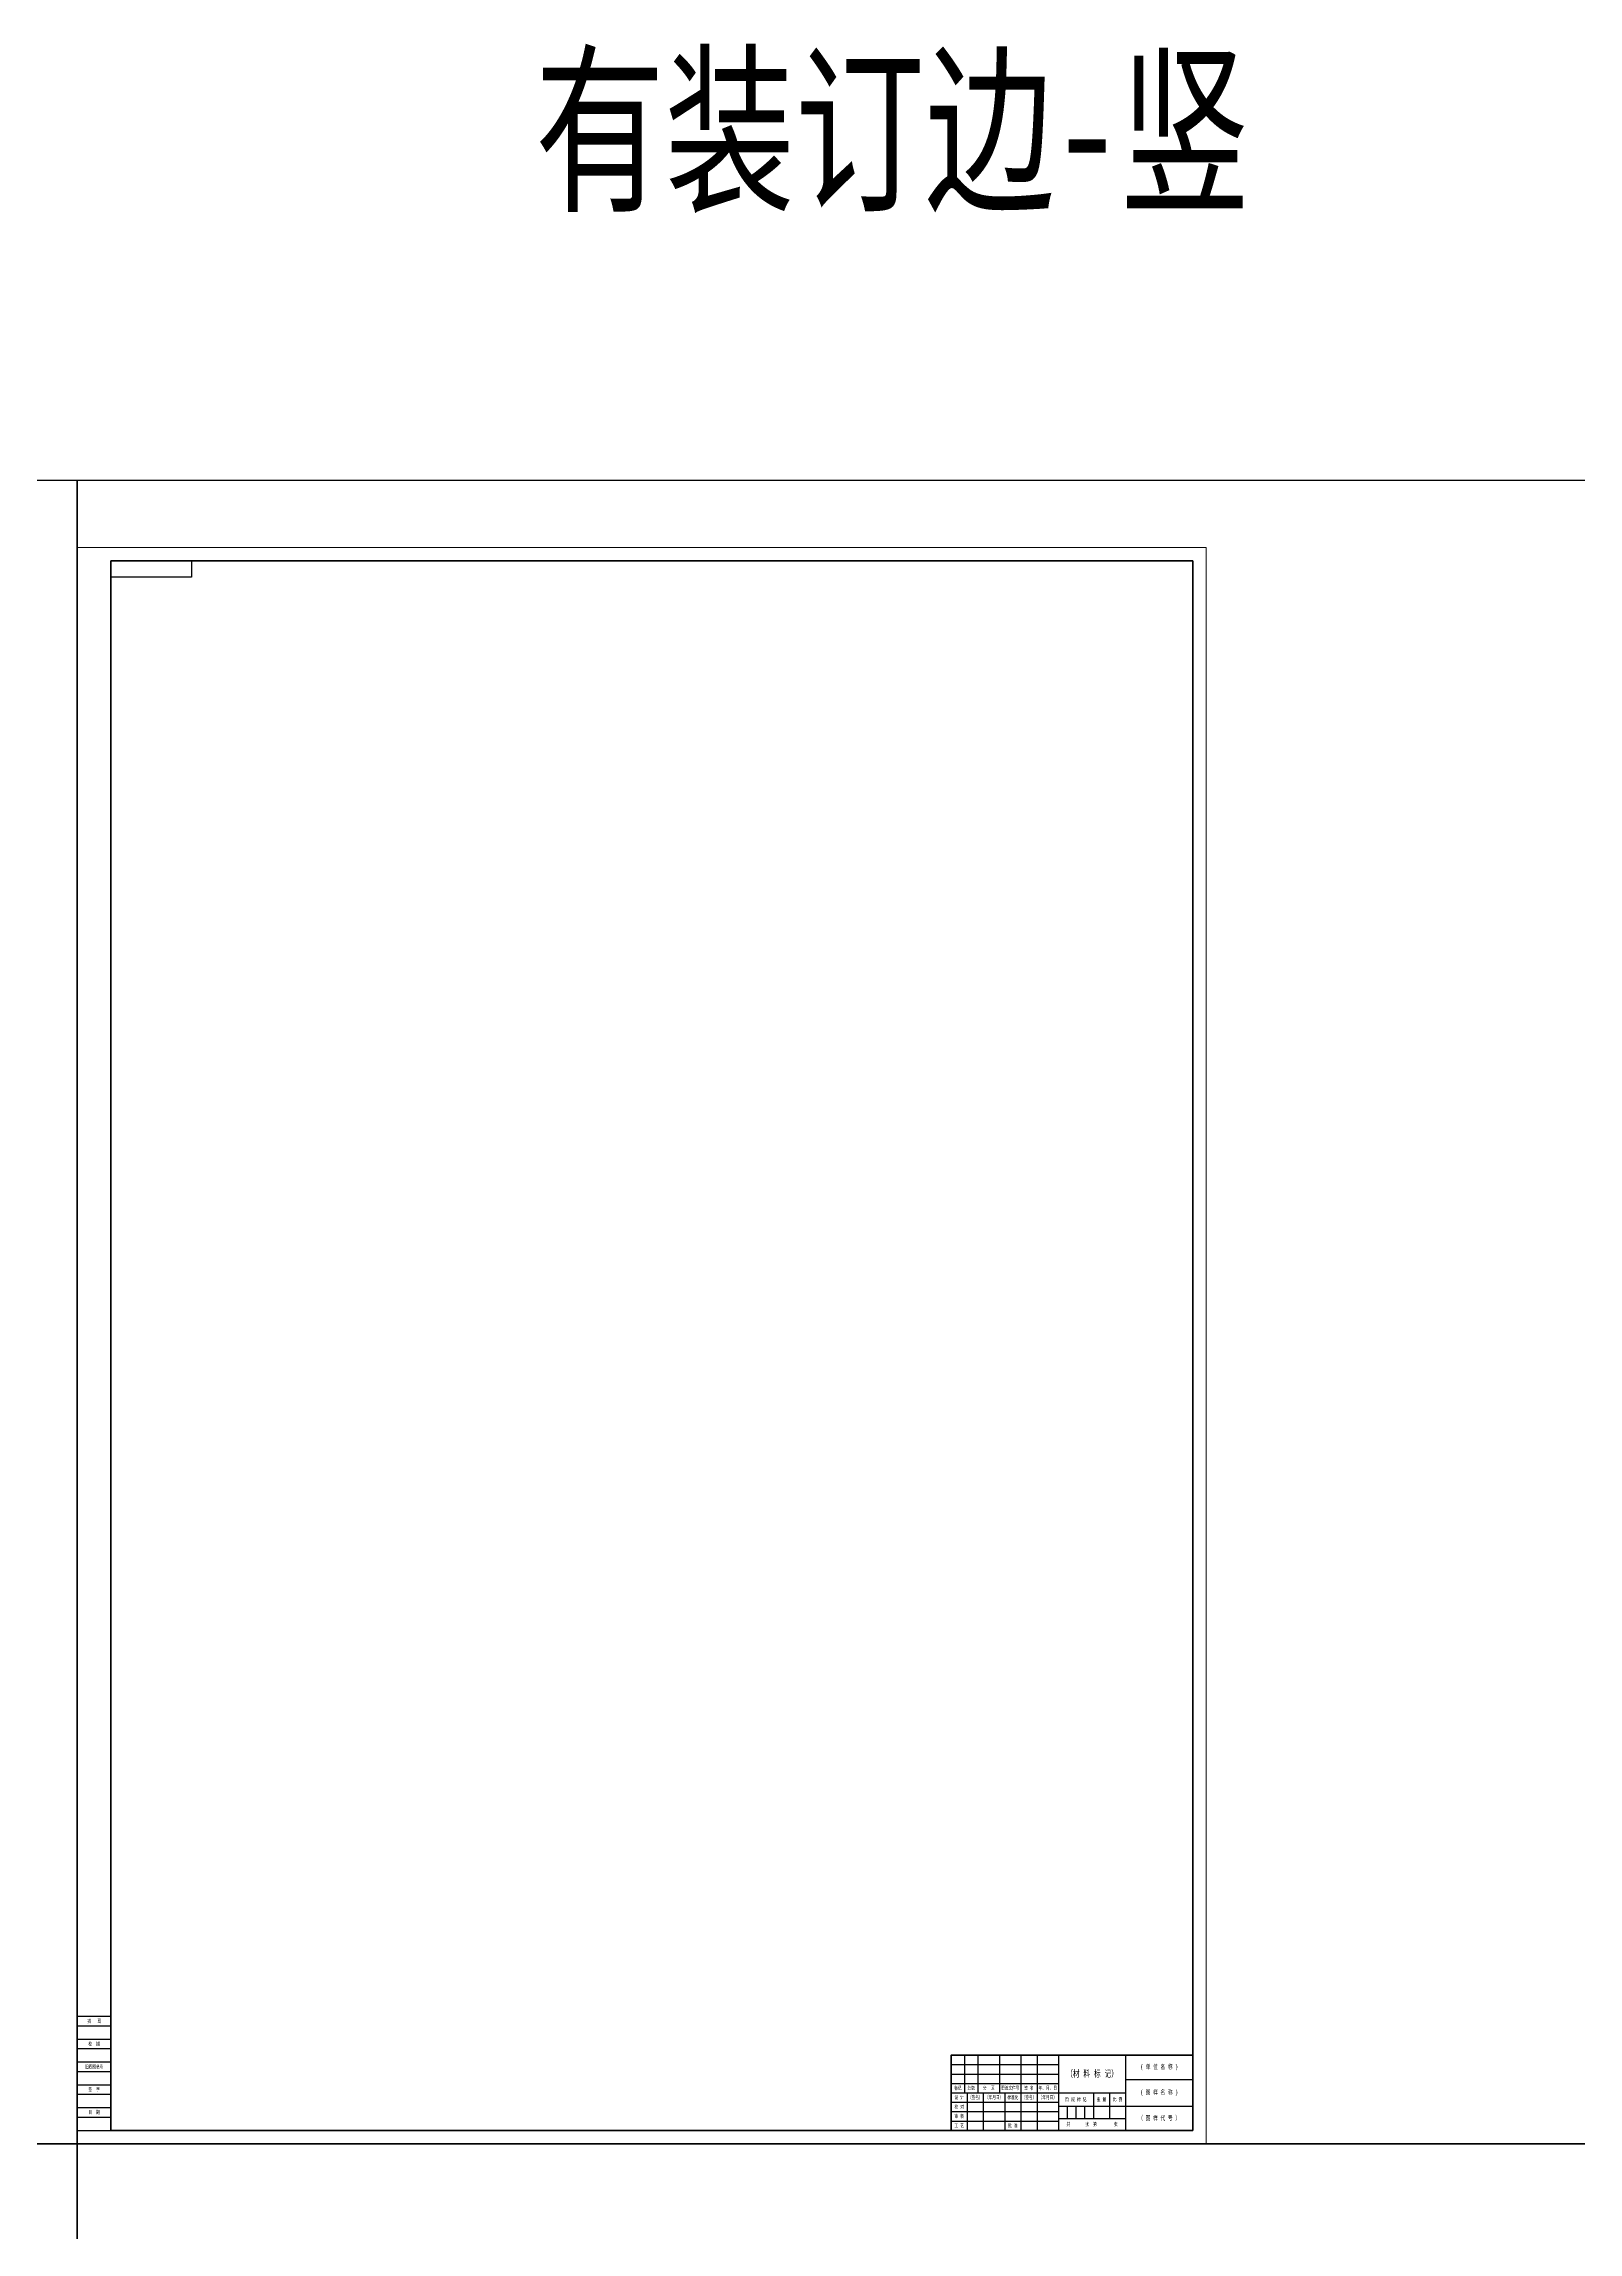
# Model space of a CAD drawing. Header units: millimetres. Extents: x -242 to 4956, y 0 to 6520.
# Drawn here: x 1214 to 2357, y 4890 to 6520 of the extents above; entities that cross this region are included whole.
import ezdxf
from ezdxf.enums import TextEntityAlignment as Align

# ---------------------------------------------------------------- set-up
doc = ezdxf.new("R2010")
doc.units = ezdxf.units.MM
doc.styles.get("Standard").update_dxf_attribs({"font": '', "width": 0.71})
doc.styles.add('样式 1', font='', dxfattribs={"width": 0.71})
doc.styles.get('Standard').set_extended_font_data('SimSun')
doc.styles.get('样式 1').set_extended_font_data('SimSun')

msp = doc.modelspace()

# ---------------------------------------------------------------- linework, layer by layer
for p, q in [((1239, 5051), (1264, 5051)), ((1239, 5044), (1264, 5044)), ((1239, 5034), (1264, 5034)), ((1239, 5027), (1264, 5027)), ((1900, 5022), (1900, 4994)), ((1910, 5022), (1910, 4994)), ((1926, 5022), (1926, 4994)), ((1942, 5022), (1942, 4966)), ((1954, 5022), (1954, 4966)), ((1970, 5022), (1970, 4966)), ((2020, 5022), (2020, 4966)), ((1239, 5017), (1264, 5017)), ((1239, 5010), (1264, 5010)), ((1890, 5015), (1970, 5015)), ((1890, 5008), (1970, 5008)), ((1239, 5000), (1264, 5000)), ((1239, 4993), (1264, 4993)), ((1890, 5001), (1970, 5001)), ((1890, 4994), (2020, 4994)), ((1902, 4994), (1902, 4966)), ((1914, 4994), (1914, 4966)), ((1930, 4994), (1930, 4966)), ((1996, 4994), (1996, 4975)), ((2008, 4994), (2008, 4975)), ((2020, 5004), (2070, 5004)), ((1239, 4983), (1264, 4983)), ((1239, 4976), (1264, 4976)), ((1890, 4987), (1970, 4987)), ((1890, 4980), (1970, 4980)), ((1890, 4973), (1970, 4973)), ((1970, 4984), (2070, 4984)), ((1970, 4975), (2020, 4975)), ((1976.5, 4984), (1976.5, 4975)), ((1983, 4984), (1983, 4975)), ((1989.5, 4984), (1989.5, 4975)), ((1239, 4966), (1264, 4966))]:
    msp.add_line(p, q)
for points in [[(0, 4956), (1239, 4956), (1239, 6195), (0, 6195)], [(1239, 4956), (2478, 4956), (2478, 6195), (1239, 6195)], [(1324, 6123), (1264, 6123), (1264, 6135), (1324, 6135)], [(0, 3717), (1239, 3717), (1239, 4956), (0, 4956)], [(1239, 3717), (2478, 3717), (2478, 4956), (1239, 4956)]]:
    msp.add_lwpolyline(points, close=True)
at = {"lineweight": 13}
msp.add_lwpolyline([(2080, 6145), (2080, 4956), (1239, 4956), (1239, 6145)], close=True, dxfattribs=at)
at = {"lineweight": 70}
for points in [[(2070, 6135), (2070, 4966), (1264, 4966), (1264, 6135)], [(2070, 4966), (1890, 4966), (1890, 5022), (2070, 5022)]]:
    msp.add_lwpolyline(points, close=True, dxfattribs=at)

# ---------------------------------------------------------------- texts
at = {"width": 0.71}
msp.add_text('有装订边-竖', height=100, dxfattribs=at).set_placement((1579.9, 6405.7))
at = {"style": '样式 1', "width": 0.7}
for s, p in [('描   图', (1251.5, 5047.5)), ('校  描', (1251.5, 5030.5)), ('旧底图总号', (1251.5, 5013.5)), ('签  字', (1251.5, 4996.5)), ('日  期', (1251.5, 4979.6))]:
    msp.add_text(s, height=2.75, dxfattribs=at).set_placement(p, align=Align.MIDDLE_CENTER)
at = {"attachment_point": 5, "style": '样式 1'}
for s, width, insert, char_height in [('（材 料 标 记）', 55.823, (1995, 5008), 5), ('( 单 位 名 称 )', 50, (2045, 5013), 3.5), ('标记', 10, (1895, 4997.5), 2.75), ('设 计', 12, (1896, 4990.5), 2.75), ('{\\fFangSong_GB2312|b0|i0|c134|p49;处数}', 10, (1905, 4997.5), 2.75), ('（签名）', 12, (1908, 4990.5), 2.75), ('分  区', 16, (1918, 4997.5), 2.75), ('（年月日）', 16, (1922, 4990.5), 2.75), ('更该文件号', 18.974, (1934, 4997.5), 2.75), ('标准化', 12, (1936, 4990.5), 2.75), ('（签名）', 12, (1948, 4990.5), 2.75), ('年、月、日', 16, (1962, 4997.5), 2.75), ('（年月日）', 16, (1962, 4990.5), 2.75), ('阶 段 标 记', 26, (1983, 4989), 2.75), ('重 量', 12, (2002, 4989), 2.75), ('比 例', 12, (2014, 4989), 2.75), ('( 图 样 名 称 )', 50, (2045, 4994), 3.5), ('校 对', 12, (1896, 4983.5), 2.75), ('审 核', 12, (1896, 4976.5), 2.75), ('共       张  第        张', 50, (1995, 4970.5), 2.75), ('（ 图 样 代 号 ）', 50, (2045, 4975), 3.5), ('工 艺', 12, (1896, 4969.5), 2.75), ('批 准', 12, (1936, 4969.5), 2.75)]:
    msp.add_mtext_dynamic_manual_height_columns(s, width=width, gutter_width=12.5, heights=[0], dxfattribs=dict(at, insert=insert, char_height=char_height))
at = {"insert": (1948, 4997.5), "char_height": 2.75, "attachment_point": 5, "style": '样式 1'}
msp.add_mtext_dynamic_auto_height_columns('签 名', width=12, gutter_width=12.5, height=7, count=1, dxfattribs=at)

doc.saveas('drawing.dxf')
